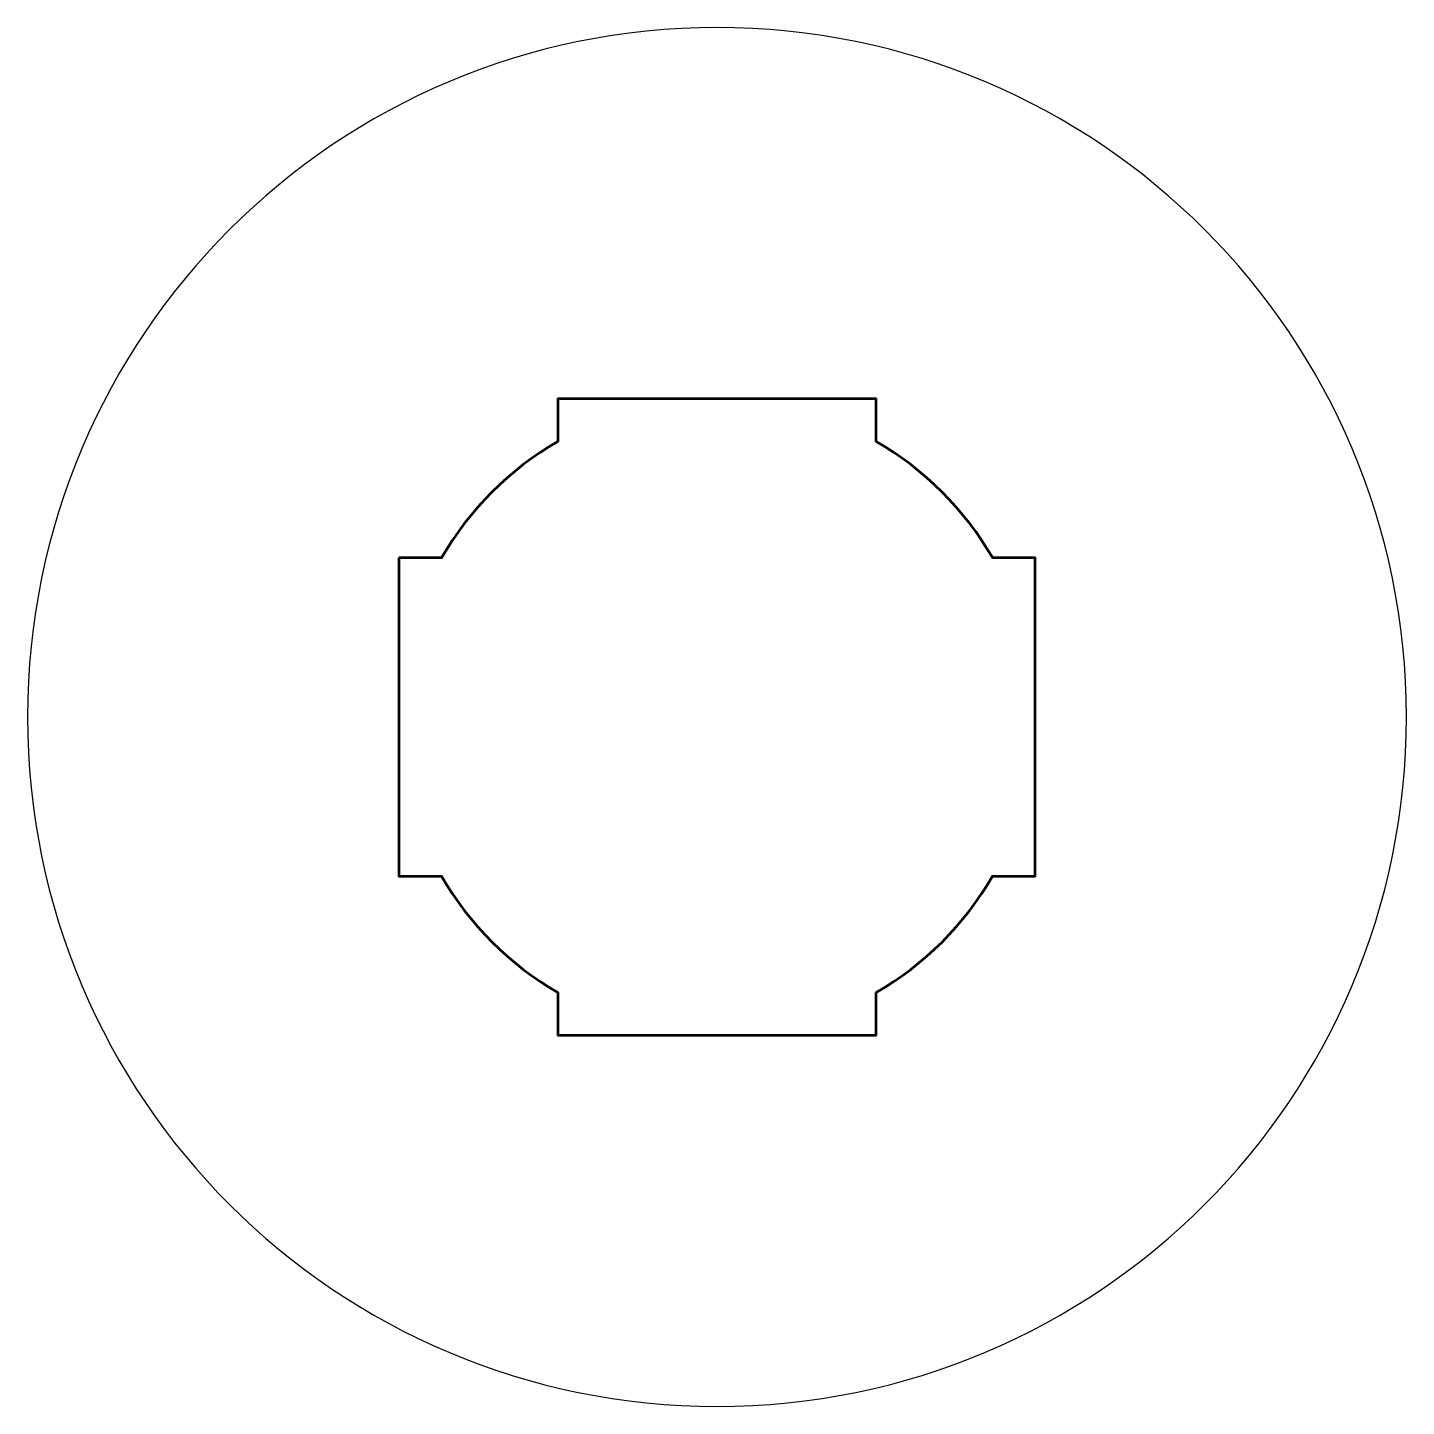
# Model space of a CAD drawing. Header units: centimetres. Extents: x -11.15 to -9.85, y -15.5 to -14.2.
import ezdxf

# ---------------------------------------------------------------- set-up
doc = ezdxf.new("R2010")
doc.units = ezdxf.units.CM
doc.header["$MEASUREMENT"] = 0
doc.layers.add('Layer 1', color=7, linetype='Continuous')

msp = doc.modelspace()

# ---------------------------------------------------------------- linework, layer by layer
at = {"layer": 'Layer 1', "lineweight": 25}
msp.add_open_spline([(-9.85, -14.84999), (-9.85, -15.20918), (-10.14083, -15.50001), (-10.5, -15.50001), (-10.5, -15.50001), (-10.85893, -15.50001), (-11.15, -15.20918), (-11.15, -14.84999), (-11.15, -14.84999), (-11.15, -14.49106), (-10.85893, -14.19999), (-10.5, -14.19999), (-10.5, -14.19999), (-10.14083, -14.19999), (-9.85, -14.49106), (-9.85, -14.84999)], degree=3, knots=[0, 0, 0, 0, 0.25, 0.25, 0.25, 0.25, 0.5, 0.5, 0.5, 0.5, 0.75, 0.75, 0.75, 0.75, 1, 1, 1, 1], dxfattribs=at)
at = {"layer": 'Layer 1', "lineweight": 53}
msp.add_open_spline([(-10.79998, -14.70006), (-10.79998, -14.70006), (-10.75989, -14.70006), (-10.75989, -14.70006), (-10.75989, -14.70006), (-10.73354, -14.65449), (-10.69554, -14.61649), (-10.64998, -14.59013), (-10.64998, -14.59013), (-10.64998, -14.59013), (-10.64998, -14.55006), (-10.64998, -14.55006), (-10.64998, -14.55006), (-10.64998, -14.55006), (-10.50542, -14.55006), (-10.50542, -14.55006), (-10.50542, -14.55006), (-10.50542, -14.55006), (-10.5, -14.54999), (-10.5, -14.54999), (-10.5, -14.54999), (-10.5, -14.54999), (-10.49458, -14.55006), (-10.49458, -14.55006), (-10.49458, -14.55006), (-10.49458, -14.55006), (-10.34997, -14.55006), (-10.34997, -14.55006), (-10.34997, -14.55006), (-10.34997, -14.55006), (-10.34997, -14.59014), (-10.34997, -14.59014), (-10.34997, -14.59014), (-10.30441, -14.6165), (-10.26643, -14.65449), (-10.24009, -14.70006), (-10.24009, -14.70006), (-10.24009, -14.70006), (-10.19998, -14.70006), (-10.19998, -14.70006), (-10.19998, -14.70006), (-10.19998, -14.70006), (-10.19998, -15.00007), (-10.19998, -15.00007), (-10.19998, -15.00007), (-10.19998, -15.00007), (-10.24015, -15.00007), (-10.24015, -15.00007), (-10.24015, -15.00007), (-10.26649, -15.0456), (-10.30444, -15.08354), (-10.34997, -15.10987), (-10.34997, -15.10987), (-10.34997, -15.10987), (-10.34997, -15.15006), (-10.34997, -15.15006), (-10.34997, -15.15006), (-10.34997, -15.15006), (-10.64998, -15.15006), (-10.64998, -15.15006), (-10.64998, -15.15006), (-10.64998, -15.15006), (-10.64998, -15.10988), (-10.64998, -15.10988), (-10.64998, -15.10988), (-10.69552, -15.08355), (-10.73348, -15.0456), (-10.75983, -15.00007), (-10.75983, -15.00007), (-10.75983, -15.00007), (-10.79998, -15.00007), (-10.79998, -15.00007), (-10.79998, -15.00007), (-10.79998, -15.00007), (-10.79998, -14.85154), (-10.79998, -14.85154), (-10.79998, -14.85154), (-10.79998, -14.85154), (-10.8, -14.84999), (-10.8, -14.84999), (-10.8, -14.84999), (-10.8, -14.84999), (-10.79998, -14.84844), (-10.79998, -14.84844), (-10.79998, -14.84844), (-10.79998, -14.84844), (-10.79998, -14.70006), (-10.79998, -14.70006)], degree=3, knots=[0, 0, 0, 0, 0.0454545, 0.0454545, 0.0454545, 0.0454545, 0.0909091, 0.0909091, 0.0909091, 0.0909091, 0.1363636, 0.1363636, 0.1363636, 0.1363636, 0.1818182, 0.1818182, 0.1818182, 0.1818182, 0.2272727, 0.2272727, 0.2272727, 0.2272727, 0.2727273, 0.2727273, 0.2727273, 0.2727273, 0.3181818, 0.3181818, 0.3181818, 0.3181818, 0.3636364, 0.3636364, 0.3636364, 0.3636364, 0.4090909, 0.4090909, 0.4090909, 0.4090909, 0.4545455, 0.4545455, 0.4545455, 0.4545455, 0.5, 0.5, 0.5, 0.5, 0.5454545, 0.5454545, 0.5454545, 0.5454545, 0.5909091, 0.5909091, 0.5909091, 0.5909091, 0.6363636, 0.6363636, 0.6363636, 0.6363636, 0.6818182, 0.6818182, 0.6818182, 0.6818182, 0.7272727, 0.7272727, 0.7272727, 0.7272727, 0.7727273, 0.7727273, 0.7727273, 0.7727273, 0.8181818, 0.8181818, 0.8181818, 0.8181818, 0.8636364, 0.8636364, 0.8636364, 0.8636364, 0.9090909, 0.9090909, 0.9090909, 0.9090909, 0.9545455, 0.9545455, 0.9545455, 0.9545455, 1, 1, 1, 1], dxfattribs=at)

doc.saveas('drawing.dxf')
